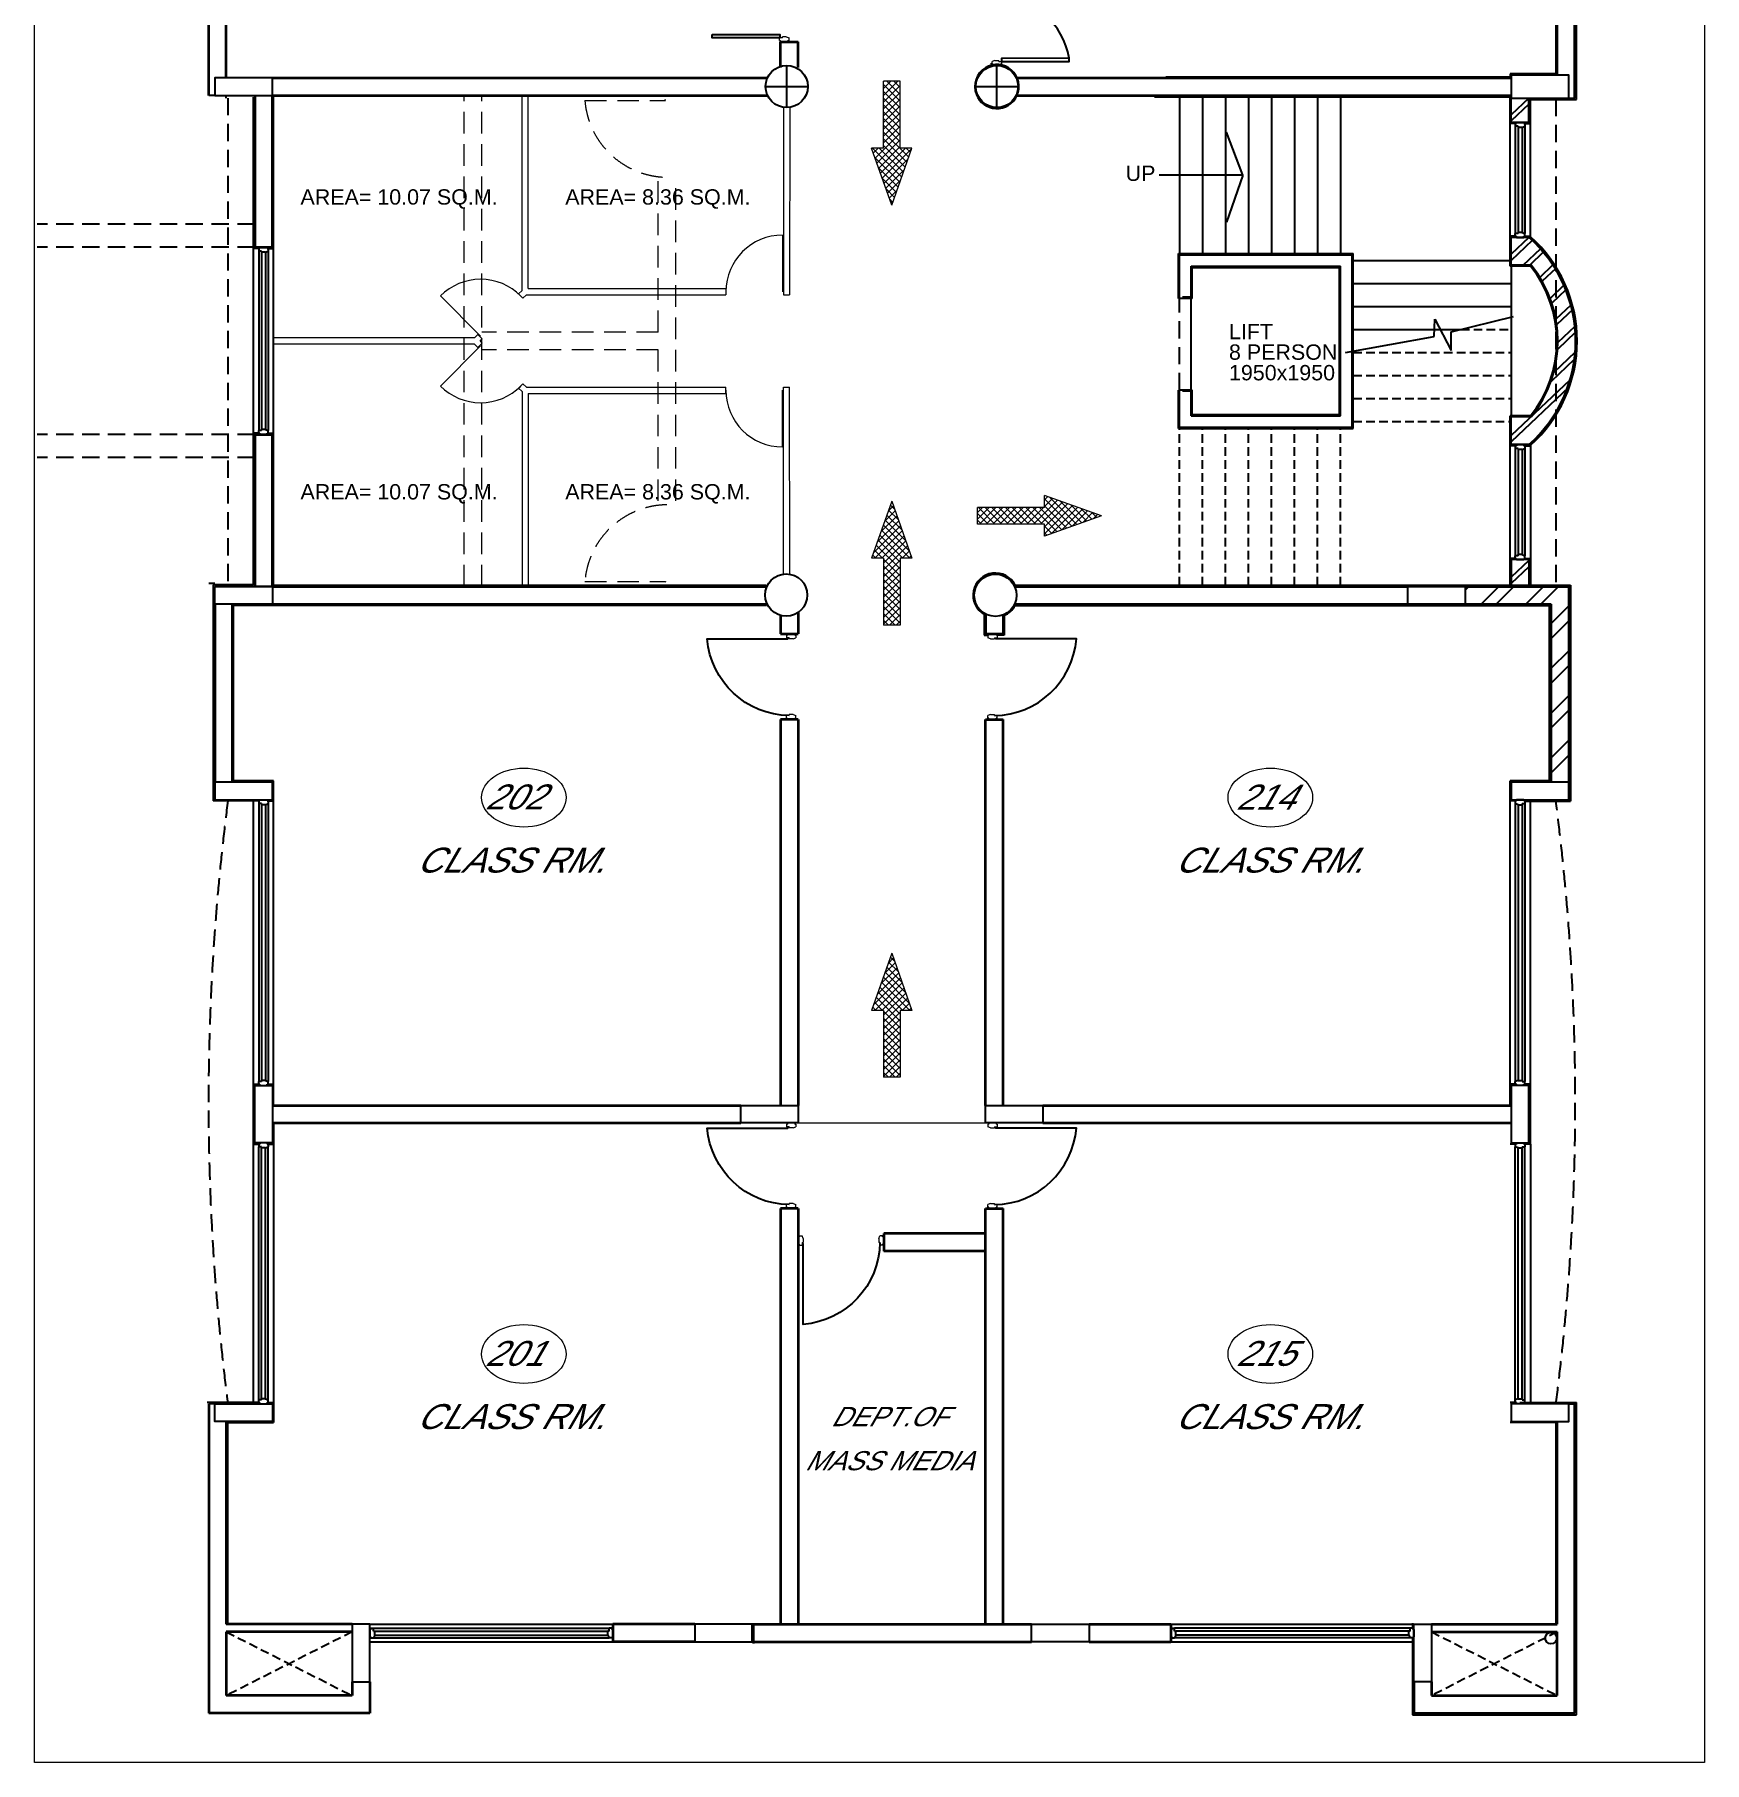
# Model space of a CAD drawing. Extents: x 681461 to 1380439, y -183990 to 19328.
# Drawn here: x 732249 to 754016, y -183990 to -161462 of the extents above; entities that cross this region are included whole.
import ezdxf
from ezdxf.enums import TextEntityAlignment as Align

# ---------------------------------------------------------------- set-up
doc = ezdxf.new("R2010")
doc.units = 0
doc.header["$LTSCALE"] = 900
doc.header["$MEASUREMENT"] = 0
doc.linetypes.add('HIDDEN', pattern=[0.375, 0.25, -0.125])
doc.linetypes.add('HIDDEN2', pattern=[0.1875, 0.125, -0.0625])
for name, color, linetype in [('1', 7, 'CONTINUOUS'), ('CL', 8, 'CONTINUOUS'), ('DIM', 5, 'CONTINUOUS'), ('door', 163, 'CONTINUOUS'), ('FUR', 2, 'CONTINUOUS'), ('MISC', 7, 'CONTINUOUS'), ('PLA', 9, 'CONTINUOUS'), ('TEXT', 2, 'CONTINUOUS'), ('WALL', 1, 'CONTINUOUS'), ('win', 4, 'CONTINUOUS')]:
    doc.layers.add(name, color=color, linetype=linetype)
doc.layers.add('COL', color=6, linetype='CONTINUOUS', lineweight=25)
doc.styles.add('ROMANS', font='arial.ttf')
pattern_1 = [(45, (36632.13, 5841.05), (-44.194174, 44.194174), []), (135, (36632.13, 5841.05), (-44.194174, -44.194174), [])]

# ---------------------------------------------------------------- blocks, each defined once
blk = doc.blocks.new('REDFRAME')
at = {"layer": '1', "linetype": 'ByBlock', "lineweight": 13}
for p, q in [((-95, 0), (-95, -15)), ((-95, 0), (0, 0)), ((0, 0), (0, -15)), ((-110, -15), (-110, -50)), ((-110, -15), (-95, -15)), ((-110, -15), (-110, -50)), ((-72, -50), (-110, -50)), ((-72, -50), (-72, -65)), ((-22, -65), (-72, -65)), ((-22, -65), (15, -50)), ((0, -15), (15, -15)), ((15, -15), (15, -50))]:
    blk.add_line(p, q, dxfattribs=at)

msp = doc.modelspace()

# ---------------------------------------------------------------- hatches: boundary and pattern name
at = {"layer": 'CL', "ltscale": 1.25}
h = msp.add_hatch(dxfattribs=at)
h.set_pattern_fill('ANSI32', color=256, scale=1100, angle=180, style=0)
h.set_pattern_definition([(225, (624128.7, -115216.28), (291.6815, -291.6815), []), (225, (623934.26, -115216.28), (291.6815, -291.6815), [])])
h.paths.add_polyline_path([(752248.1, -168657.7), (751461, -168657.7), (750898.1, -168657.7), (750898.1, -168887.7), (752018.1, -168887.7), (752018.1, -171207.9), (752248.1, -171207.9)])
at = {"layer": 'door', "linetype": 'ByBlock', "lineweight": 13, "ltscale": 1.25}
h = msp.add_hatch(dxfattribs=at)
h.set_pattern_fill('ANSI37', color=3, scale=500)
h.set_pattern_definition(pattern_1)
h.paths.add_polyline_path([(743531.1, -162942.1), (743531.1, -162071.1), (743315.1, -162071.1), (743315.1, -162942.1), (743160.1, -162942.1), (743423.1, -163687.1), (743686.1, -162942.1)])
h = msp.add_hatch(dxfattribs=at)
h.set_pattern_fill('ANSI37', color=3, scale=500)
h.set_pattern_definition(pattern_1)
h.paths.add_polyline_path([(743531.1, -168290), (743686.1, -168290), (743423.1, -167545), (743160.1, -168290), (743315.1, -168290), (743315.1, -169161), (743531.1, -169161)])
h = msp.add_hatch(dxfattribs=at)
h.set_pattern_fill('ANSI37', color=3, scale=500, angle=-90)
h.set_pattern_definition([(315, (919542.64, 539054.05), (44.194174, 44.194174), []), (45, (919542.64, 539054.05), (-44.194174, 44.194174), [])])
h.paths.add_polyline_path([(745411.6, -167845), (745411.6, -168000), (746156.6, -167737), (745411.6, -167474), (745411.6, -167629), (744540.6, -167629), (744540.6, -167845)])
h = msp.add_hatch(dxfattribs=at)
h.set_pattern_fill('ANSI37', color=3, scale=500)
h.set_pattern_definition([(45, (36632.13, -53.95), (-44.194174, 44.194174), []), (135, (36632.13, -53.95), (-44.194174, -44.194174), [])])
h.paths.add_polyline_path([(743531.1, -174185), (743686.1, -174185), (743423.1, -173440), (743160.1, -174185), (743315.1, -174185), (743315.1, -175056), (743531.1, -175056)])

# ---------------------------------------------------------------- linework, layer by layer
at = {"layer": '1', "color": 1, "lineweight": 9, "ltscale": 1.25}
for p, q in [((738603.1, -164798.1), (738603.1, -162257.7)), ((738683.1, -164774.7), (738683.1, -162257.7)), ((742013.1, -162414.7), (742010.7, -164774.7)), ((742093.1, -162414.8), (742090.6, -164854.7)), ((741998.7, -164076.7), (741998.7, -164814.7)), ((737538.3, -164870.5), (738062.3, -165394.5)), ((738558.5, -164842.8), (738603.1, -164798.1)), ((738558.5, -164842.8), (738615.1, -164899.3)), ((738615.1, -164899.3), (738659.7, -164854.7)), ((738659.7, -164854.7), (741260.7, -164854.7)), ((738683.1, -164774.7), (741260.7, -164774.7)), ((741260.7, -164774.7), (741260.7, -164854.7)), ((742010.7, -164774.7), (742010.7, -164854.7)), ((742010.7, -164854.7), (742090.6, -164854.8)), ((737983.5, -165417.7), (735363.1, -165417.7)), ((737983.5, -165497.7), (735363.1, -165497.7)), ((737538.3, -166044.9), (738062.3, -165520.9)), ((737983.5, -165417.7), (738028.2, -165373.1)), ((737983.5, -165497.7), (738028.2, -165542.4)), ((738028.2, -165373.1), (738084.7, -165429.7)), ((738028.2, -165542.4), (738084.7, -165485.8)), ((738056.7, -165457.7), (738084.7, -165429.7)), ((738056.7, -165457.7), (738084.7, -165485.8)), ((738558.5, -166072.7), (738615.1, -166016.1)), ((738615.1, -166016.1), (738659.7, -166060.8)), ((738558.5, -166072.7), (738603.1, -166117.3)), ((738603.1, -166117.3), (738603.1, -168657.7)), ((738603.1, -166170.5), (738603.1, -168657.7)), ((738659.7, -166060.8), (741260.7, -166060.8)), ((738683.1, -166140.8), (738683.1, -168657.7)), ((738683.1, -166140.8), (741260.7, -166140.8)), ((738683.1, -166203.6), (738683.1, -168657.7)), ((741260.7, -166140.8), (741260.7, -166060.8)), ((741998.7, -166838.8), (741998.7, -166100.8)), ((742010.7, -166060.8), (742090.6, -166060.7)), ((742010.7, -166140.8), (742010.7, -166060.8)), ((742013.1, -168500.8), (742010.7, -166140.8)), ((742093.1, -168500.7), (742090.6, -166060.8))]:
    msp.add_line(p, q, dxfattribs=at)
for centre, radius, start, end in [((741998.7, -164814.7), 738, 90, 180), ((738062.3, -165394.5), 741, 44.94533, 135), ((738062.3, -165520.9), 741, 225, 315.05467), ((741998.7, -166100.8), 738, 180, 270)]:
    msp.add_arc(centre, radius, start, end, dxfattribs=at)
at = {"layer": 'COL'}
for points in [[(734598.1, -168657.7), (735348.1, -168657.7), (735348.1, -168887.7), (734598.1, -168887.7)], [(734598.1, -171437.9), (735348.1, -171437.9), (735348.1, -171207.9), (734598.1, -171207.9)], [(751498.1, -171437.9), (752248.1, -171437.9), (752248.1, -171207.9), (751498.1, -171207.9)], [(751728.1, -175912.9), (751728.1, -175162.9), (751498.1, -175162.9), (751498.1, -175912.9)], [(736618.1, -182937.9), (736618.1, -182187.9), (736388.1, -182187.9), (736388.1, -182937.9)], [(740854.6, -182187.9), (740854.6, -182417.9), (741604.6, -182417.9), (741604.6, -182187.9)], [(745994.6, -182187.9), (745994.6, -182417.9), (745244.6, -182417.9), (745244.6, -182187.9)], [(750228.1, -182187.7), (750458.1, -182187.7), (750458.1, -182939.7), (750228.1, -182939.7)]]:
    msp.add_lwpolyline(points, close=True, dxfattribs=at)
at = {"layer": 'COL', "ltscale": 500}
msp.add_lwpolyline([(750148.1, -168658.2), (750898.1, -168658.2), (750898.1, -168887.7), (750148.1, -168887.7)], close=True, dxfattribs=at)
at = {"layer": 'COL', "color": 6, "ltscale": 500}
for points in [[(735118.1, -175162.9), (735348.1, -175162.9), (735348.1, -175912.9), (735118.1, -175912.9)], [(741453.1, -175422.9), (742203.1, -175422.9), (742203.1, -175652.9), (741453.1, -175652.9)], [(744643.1, -175422.9), (745393.1, -175422.9), (745393.1, -175652.9), (744643.1, -175652.9)]]:
    msp.add_lwpolyline(points, close=True, dxfattribs=at)
at = {"layer": 'COL'}
for centre in [(742046.5, -168769.7), (744773.5, -168772.9)]:
    msp.add_circle(centre, 275, dxfattribs=at)
at = {"layer": 'DIM', "ltscale": 500}
msp.add_circle((752015.4, -182368.9), 75, dxfattribs=at)
at = {"layer": 'door', "color": 7, "lineweight": 35, "ltscale": 1.25}
for p, q in [((734518.1, -162257.7), (734518.1, -159474.7)), ((752327.7, -162289.7), (752327.7, -159474.7)), ((734748.1, -162027.7), (734748.1, -159704.7)), ((752097.7, -161989.7), (752097.7, -159704.7)), ((741973.1, -161555.3), (742203.1, -161555.3)), ((741973.1, -161889.9), (741973.1, -161555.3)), ((742203.1, -161889.9), (742203.1, -161555.3)), ((735348.1, -162027.7), (741802, -162027.7)), ((745057.1, -162027.7), (751498.1, -162027.7)), ((735118.1, -162257.7), (735118.1, -164234.7)), ((735348.1, -162257.7), (741804.7, -162257.7)), ((735348.1, -164234.7), (735348.1, -162257.7)), ((745054.5, -162257.7), (751498.1, -162257.7)), ((735118.1, -164234.7), (735348.1, -164234.7)), ((735118.1, -166674.7), (735118.1, -168657.7)), ((735118.1, -166674.7), (735348.1, -166674.7)), ((735348.1, -168657.7), (735348.1, -166674.7)), ((735348.1, -168657.7), (741795.3, -168657.7)), ((745023.2, -168657.7), (750148.1, -168657.7)), ((750898.1, -168657.7), (751498.1, -168657.7)), ((751461, -168657.7), (752248.1, -168657.7)), ((752248.1, -168657.7), (752248.1, -171207.9)), ((734598.1, -168887.7), (734598.1, -171207.9)), ((734828.1, -171207.9), (734828.1, -168887.7)), ((735348.1, -168887.7), (741798.1, -168887.7)), ((745023.4, -168887.7), (750148.1, -168887.7)), ((750898.1, -168887.7), (752018.1, -168887.7)), ((752018.1, -171207.9), (752018.1, -168887.7)), ((741973.1, -169034.8), (741973.1, -169276.7)), ((742203.1, -168995.8), (742203.1, -169276.7)), ((744643.1, -169015.1), (744643.1, -169276.7)), ((744873.1, -169029.2), (744873.1, -169276.7)), ((741973.1, -169276.7), (742203.1, -169276.7)), ((744643.1, -169276.7), (744873.1, -169276.7)), ((741973.1, -170391.4), (741973.1, -175422.9)), ((742203.1, -170391.4), (741973.1, -170391.4)), ((742203.1, -170391.4), (742203.1, -175422.9)), ((744643.1, -175422.9), (744643.1, -170391.4)), ((744643.1, -170391.4), (744873.1, -170391.4)), ((744873.1, -175422.9), (744873.1, -170391.4)), ((735348.1, -175422.9), (741453.1, -175422.9)), ((745393.1, -175422.9), (751498.1, -175422.9)), ((735348.1, -175652.9), (741453.1, -175652.9)), ((745393.1, -175652.9), (751498.1, -175652.9)), ((741973.1, -176767.6), (741973.1, -182186.9)), ((742203.1, -176767.6), (741973.1, -176767.6)), ((742203.1, -176767.6), (742203.1, -182186.9)), ((744643.1, -182186.9), (744643.1, -176767.6)), ((744643.1, -176767.6), (744873.1, -176767.6)), ((744873.1, -182186.9), (744873.1, -176767.6)), ((744643.1, -177092.9), (743317.8, -177092.9)), ((743317.8, -177092.9), (743317.8, -177322.9)), ((744643.1, -177322.9), (743317.8, -177322.9)), ((734518.1, -179312.9), (734518.1, -183347.9)), ((752328.1, -183347.9), (752328.1, -179312.9)), ((734748.1, -179542.9), (734748.1, -182187.9)), ((752098.1, -182187.9), (752098.1, -179542.9)), ((736388.1, -182187.9), (734748.1, -182187.9)), ((739788.1, -182187.9), (739788.1, -182417.9)), ((740854.6, -182187.9), (739788.1, -182187.9)), ((741604.6, -182187.9), (745244.6, -182187.9)), ((745994.6, -182187.9), (747058.1, -182187.8)), ((747058.1, -182187.8), (747058.1, -182417.9)), ((750458.1, -182187.9), (752098.1, -182187.9)), ((734748.1, -182287.9), (734748.1, -183117.9)), ((736388.1, -182287.9), (734748.1, -182287.9)), ((740854.6, -182417.9), (739788.1, -182417.9)), ((741604.6, -182417.9), (745244.6, -182417.9)), ((745994.6, -182417.7), (747058.1, -182417.7)), ((750458.1, -182287.9), (752098.1, -182287.9)), ((752098.1, -183117.9), (752098.1, -182287.9)), ((736388.1, -183117.9), (734748.1, -183117.9)), ((736388.1, -182937.9), (736388.1, -183117.9)), ((736618.1, -182937.9), (736618.1, -183347.9)), ((750228.1, -182939.7), (750228.1, -183347.9)), ((750458.1, -182939.7), (750458.1, -183117.9)), ((750458.1, -183117.9), (752098.1, -183117.9)), ((736618.1, -183347.9), (734518.1, -183347.9)), ((750228.1, -183347.9), (752328.1, -183347.9))]:
    msp.add_line(p, q, dxfattribs=at)
at = {"layer": 'door', "color": 4, "linetype": 'ByBlock', "ltscale": 1.25}
for p, q in [((742053.1, -162414.7), (742053.1, -161864.7)), ((744793.1, -162414.7), (744793.1, -161864.7)), ((741778.1, -162139.7), (742328.1, -162139.7)), ((744518.1, -162139.7), (745068.1, -162139.7))]:
    msp.add_line(p, q, dxfattribs=at)
at = {"layer": 'door', "color": 3, "linetype": 'ByBlock', "lineweight": 13, "ltscale": 1.25}
for p, q in [((743315.1, -162942.1), (743315.1, -162071.1)), ((743531.1, -162071.1), (743315.1, -162071.1)), ((743531.1, -162942.1), (743531.1, -162071.1)), ((743423.1, -163687.1), (743160.1, -162942.1)), ((743315.1, -162942.1), (743160.1, -162942.1)), ((743423.1, -163687.1), (743686.1, -162942.1)), ((743686.1, -162942.1), (743531.1, -162942.1)), ((743423.1, -167545), (743160.1, -168290)), ((743423.1, -167545), (743686.1, -168290)), ((746156.6, -167737), (745411.6, -167474)), ((745411.6, -167629), (745411.6, -167474)), ((745411.6, -167629), (744540.6, -167629)), ((744540.6, -167845), (744540.6, -167629)), ((746156.6, -167737), (745411.6, -168000)), ((745411.6, -167845), (744540.6, -167845)), ((745411.6, -168000), (745411.6, -167845)), ((743315.1, -168290), (743160.1, -168290)), ((743315.1, -168290), (743315.1, -169161)), ((743686.1, -168290), (743531.1, -168290)), ((743531.1, -168290), (743531.1, -169161)), ((743531.1, -169161), (743315.1, -169161)), ((743423.1, -173440), (743160.1, -174185)), ((743423.1, -173440), (743686.1, -174185)), ((743315.1, -174185), (743160.1, -174185)), ((743315.1, -174185), (743315.1, -175056)), ((743686.1, -174185), (743531.1, -174185)), ((743531.1, -174185), (743531.1, -175056)), ((743531.1, -175056), (743315.1, -175056)), ((742203.1, -175652.9), (744643.1, -175652.9))]:
    msp.add_line(p, q, dxfattribs=at)
at = {"layer": 'door', "color": 252, "linetype": 'HIDDEN', "lineweight": 5, "ltscale": 1.25}
for p, q in [((737848.1, -168657.7), (737848.1, -162257.7)), ((738078.1, -168657.7), (738078.1, -162257.7)), ((740378.1, -165342.7), (740378.1, -163372.4)), ((740608.1, -167543.1), (740608.1, -163372.4)), ((740378.1, -165342.7), (738078.1, -165342.7)), ((740378.1, -165572.7), (738078.1, -165572.7)), ((740378.1, -167543.1), (740378.1, -165572.7))]:
    msp.add_line(p, q, dxfattribs=at)
at = {"layer": 'door', "color": 222, "linetype": 'ByBlock', "lineweight": 13, "ltscale": 1.25}
msp.add_lwpolyline([(732248.6, -120785.9), (754015.6, -120785.9), (754015.6, -183990), (732248.6, -183990)], close=True, dxfattribs=at)
at = {"layer": 'door', "color": 252, "linetype": 'HIDDEN', "lineweight": 5, "ltscale": 1.25}
for points in [[(740489.1, -163322.4, -0.3865048), (739422, -162323.5), (739424.3, -162323.5)], [(740489.1, -167593.1, 0.3865048), (739422, -168591.9), (739424.3, -168591.9)]]:
    msp.add_lwpolyline(points, format="xyb", dxfattribs=at)
for points in [[(739424.3, -162323.5), (740470.8, -162323.5), (740470.1, -162307.7)], [(739424.3, -168591.9), (740470.8, -168591.9), (740470.1, -168607.7)]]:
    msp.add_lwpolyline(points, dxfattribs=at)
at = {"layer": 'door', "color": 4, "linetype": 'ByBlock', "lineweight": 9, "ltscale": 1.25}
for centre in [(738626.6, -171410), (748357.6, -171410), (738626.6, -178665), (748357.6, -178665)]:
    msp.add_ellipse(centre, major_axis=(-551, 0), ratio=0.6969147, dxfattribs=at)
at = {"layer": 'FUR', "color": 2}
for p, q in [((750494, -165400.4), (750499.3, -165171.6)), ((750499.3, -165171.6), (750712.6, -165581.8)), ((750712.6, -165338.7), (751524.9, -165139.4)), ((750712.6, -165581.8), (750712.6, -165338.7)), ((749336.9, -165609.6), (750494, -165400.4))]:
    msp.add_line(p, q, dxfattribs=at)
at = {"layer": 'MISC', "color": 1, "linetype": 'HIDDEN2'}
for p, q in [((750838.8, -165307.7), (751498.1, -165307.7)), ((749438.1, -165607.7), (751498.1, -165607.7)), ((749438.1, -165907.7), (751498.1, -165907.7)), ((749438.1, -166207.7), (751498.1, -166207.7)), ((747173.1, -168642.7), (747173.1, -166597.7)), ((747473.1, -168642.7), (747473.1, -166597.7)), ((747773.1, -168642.7), (747773.1, -166597.7)), ((748073.1, -168642.7), (748073.1, -166597.7)), ((748373.1, -168642.7), (748373.1, -166597.7)), ((748673.1, -168642.7), (748673.1, -166597.7)), ((748973.1, -168642.7), (748973.1, -166597.7)), ((749273.1, -168642.7), (749273.1, -166597.7)), ((749438.1, -166507.7), (751483.1, -166507.7))]:
    msp.add_line(p, q, dxfattribs=at)
at = {"layer": 'PLA'}
for p, q in [((734578.1, -168637.7), (734578.1, -171452.9)), ((735098.1, -168637.7), (734578.1, -168637.7)), ((735363.1, -168642.7), (741785.8, -168642.7)), ((734843.1, -168902.7), (741788.8, -168902.7)), ((734843.1, -171192.9), (734843.1, -168902.7)), ((744628.1, -169023.9), (744628.1, -169291.7)), ((744888.1, -169036.1), (744888.1, -169291.7)), ((744628.1, -169291.7), (744673.1, -169291.7)), ((744888.1, -169291.7), (744798.1, -169291.7)), ((735363.1, -175407.9), (735363.1, -171192.9)), ((735170.6, -171452.9), (734578.1, -171452.9)), ((735098.1, -171452.9), (735098.1, -175147.9)), ((735295.6, -171452.9), (735363.1, -171452.9)), ((735098.1, -175147.9), (735170.6, -175147.9)), ((735295.6, -175147.9), (735363.1, -175147.9)), ((735363.1, -175667.9), (735363.1, -179297.9)), ((735098.1, -175927.9), (735098.1, -179297.9)), ((751748.1, -175927.9), (751748.1, -179297.9))]:
    msp.add_line(p, q, dxfattribs=at)
at = {"layer": 'PLA', "linetype": 'ByBlock'}
for p, q in [((745032.6, -168642.7), (752268.1, -168642.7)), ((752268.1, -168642.7), (752268.1, -171457.9)), ((745028.5, -168907.7), (751998.1, -168907.7)), ((751998.1, -171192.9), (751998.1, -168907.7)), ((751483.1, -175407.9), (751483.1, -171192.9)), ((751998.1, -171192.9), (751483.1, -171192.9)), ((751550.6, -171452.9), (751483.1, -171452.9)), ((751675.6, -171457.9), (752268.1, -171457.9)), ((751748.1, -175927.9), (751748.1, -171457.9)), ((751550.6, -175147.9), (751483.1, -175147.9)), ((751748.1, -175147.9), (751675.6, -175147.9)), ((751608.1, -179297.9), (752348.1, -179297.9)), ((752348.1, -183367.9), (752348.1, -179297.9)), ((752083.1, -179557.9), (751483.1, -179557.9)), ((752083.1, -182172.7), (752083.1, -179557.9)), ((750208.1, -183367.9), (752348.1, -183367.9))]:
    msp.add_line(p, q, dxfattribs=at)
at = {"layer": 'PLA', "color": 8, "linetype": 'ByBlock'}
for p, q in [((735098.1, -175147.9), (735098.1, -175927.9)), ((735098.1, -175927.9), (735170.6, -175927.9)), ((735295.6, -175927.9), (735363.1, -175927.9)), ((751550.6, -175927.9), (751483.1, -175927.9)), ((751748.1, -175927.9), (751675.6, -175927.9))]:
    msp.add_line(p, q, dxfattribs=at)
at = {"layer": 'PLA', "color": 8}
msp.add_line((735363.1, -175927.9), (735363.1, -175667.9), dxfattribs=at)
at = {"layer": 'PLA', "color": 6, "ltscale": 500}
for points in [[(734598.1, -179312.9), (735348.1, -179312.9), (735348.1, -179542.9), (734598.1, -179542.9)], [(752248.1, -179312.9), (751498.1, -179312.9), (751498.1, -179542.9), (752248.1, -179542.9)]]:
    msp.add_lwpolyline(points, close=True, dxfattribs=at)
at = {"layer": 'PLA', "linetype": 'ByBlock'}
msp.add_arc((744773.5, -168772.9), 290, 26.68161, 239.92592, dxfattribs=at)
at = {"layer": 'PLA'}
msp.add_arc((744773.5, -168769.7), 290, 293.29294, 331.58461, dxfattribs=at)
at = {"layer": 'WALL', "color": 8, "linetype": 'ByBlock'}
for p, q in [((752347.7, -162309.7), (752347.7, -159459.7)), ((744730.6, -161849.7), (744710.6, -161849.7)), ((751483.1, -161974.7), (751483.1, -162012.7)), ((746848.1, -162272.7), (751483.1, -162272.7)), ((751483.1, -164482.7), (751483.1, -162272.7)), ((751728.1, -162289.7), (751498.1, -162507.8)), ((751728.1, -162370.6), (751498.1, -162588.7)), ((751748.1, -164098.7), (751748.1, -162309.7)), ((751748.1, -162309.7), (752347.7, -162309.7)), ((751550.6, -162622.7), (751483.1, -162622.7)), ((751675.6, -162622.7), (751748.1, -162622.7)), ((751550.6, -162657.7), (751550.6, -164057.7)), ((751588.6, -162672.7), (751588.6, -164042.7)), ((751638.6, -162672.7), (751638.6, -164042.7)), ((751675.6, -162657.7), (751675.6, -164057.7)), ((751550.6, -164092.7), (751483.1, -164092.7)), ((751728.1, -164107.7), (751498.1, -164325.8)), ((751771.6, -164147.4), (751498.1, -164406.7)), ((751675.6, -164092.7), (751748.1, -164092.7)), ((735170.6, -164249.7), (735098.1, -164249.7)), ((735170.6, -164284.7), (735170.6, -166624.7)), ((735208.6, -164299.7), (735208.6, -166609.7)), ((735258.6, -164299.7), (735258.6, -166609.7)), ((735295.6, -164249.7), (735363.1, -164249.7)), ((735295.6, -164284.7), (735295.6, -166624.7)), ((751878.1, -164254.7), (751648.1, -164472.8)), ((751915.5, -164300.2), (751738.8, -164467.7)), ((751748.3, -164482.7), (751483.1, -164482.7)), ((752041.1, -164466.7), (751870, -164628.9)), ((752078.5, -164512.2), (751901.8, -164679.7)), ((752185, -164731.4), (752004.8, -164902.2)), ((752208.1, -164790.4), (752026.3, -164962.8)), ((752275.6, -164988.9), (752080.4, -165174)), ((752298.7, -165047.9), (752091.6, -165244.2)), ((752332.7, -165345.3), (752102.6, -165563.4)), ((752327.6, -165269.3), (752106, -165479.3)), ((752315.7, -165699.3), (752015.6, -165983.8)), ((752330.2, -165604.7), (752051.5, -165868.9)), ((752262.9, -165966.7), (751498.1, -166691.6)), ((752248.4, -166061.3), (751498.1, -166772.5)), ((751483.1, -168642.7), (751483.1, -166432.7)), ((751755.5, -166432.7), (751483.1, -166432.7)), ((735170.6, -166659.7), (735098.1, -166659.7)), ((735295.6, -166659.7), (735363.1, -166659.7)), ((751550.6, -166822.7), (751483.1, -166822.7)), ((751550.6, -166857.7), (751550.6, -168257.7)), ((751588.6, -166872.7), (751588.6, -168242.7)), ((751638.6, -166872.7), (751638.6, -168242.7)), ((751675.6, -166822.7), (751748.1, -166822.7)), ((751675.6, -166857.7), (751675.6, -168257.7)), ((751748.1, -166816.7), (751748.1, -168638.2)), ((751550.6, -168292.7), (751483.1, -168292.7)), ((751728.1, -168320.6), (751498.1, -168538.7)), ((751728.1, -168401.5), (751498.1, -168619.6)), ((751675.6, -168292.7), (751748.1, -168292.7)), ((751550.6, -171487.9), (751550.6, -175112.9)), ((751587.6, -171502.9), (751587.6, -175097.9)), ((751637.6, -171502.9), (751637.6, -175098)), ((751675.6, -171487.9), (751675.6, -175112.8)), ((735098.1, -177492.5), (735098.1, -177492.5)), ((751748.1, -177492.5), (751748.1, -177492.5)), ((736618.1, -182187.9), (739788.1, -182187.9)), ((736668.1, -182240.4), (739738.1, -182240.4)), ((741619.6, -182172.9), (741619.6, -182437.9)), ((747058.1, -182187.8), (750228.1, -182187.7)), ((750178.1, -182240.4), (747108.1, -182240.4)), ((736618.1, -182417.9), (739788.1, -182417.9)), ((736668.1, -182365.4), (739738.1, -182365.4)), ((736683.1, -182278.4), (739723.1, -182278.4)), ((736683.1, -182328.4), (739723.1, -182328.4)), ((747058.1, -182417.8), (750228.1, -182417.7)), ((750178.1, -182365.4), (747108.1, -182365.4)), ((750163.1, -182278.4), (747123.1, -182278.4)), ((750163.1, -182328.4), (747123.1, -182328.4)), ((750208.1, -182437.7), (750208.1, -183367.9))]:
    msp.add_line(p, q, dxfattribs=at)
at = {"layer": 'WALL', "color": 8}
for p, q in [((752082.7, -161974.7), (752082.7, -159719.7)), ((746993.1, -162012.7), (751483.1, -162012.7)), ((752082.7, -161974.7), (751483.1, -161974.7)), ((735098.1, -162277.7), (735098.1, -168637.7)), ((735363.1, -168642.7), (735363.1, -162272.7)), ((747158.1, -164317.7), (749438.1, -164317.7)), ((747158.1, -164901.8), (747158.1, -164317.7)), ((749438.1, -166597.7), (749438.1, -164317.7)), ((747338.1, -164497.7), (749258.1, -164497.7)), ((747338.1, -164901.8), (747338.1, -164497.7)), ((749258.1, -166417.7), (749258.1, -164497.7)), ((747338.1, -164901.8), (747158.1, -164901.8)), ((747158.1, -166597.7), (747158.1, -166098.4)), ((747338.1, -166098.4), (747158.1, -166098.4)), ((747338.1, -166417.7), (747338.1, -166098.4)), ((747338.1, -166417.7), (749258.1, -166417.7)), ((747158.1, -166597.7), (749438.1, -166597.7)), ((735098.1, -168637.7), (734578.1, -168637.7)), ((735363.1, -171192.9), (734843.1, -171192.9)), ((735170.6, -179297.9), (734498.1, -179297.9)), ((735295.6, -179297.9), (735363.1, -179297.9)), ((735363.1, -179297.9), (735363.1, -179557.9)), ((751550.6, -179297.9), (751483.1, -179297.9)), ((734763.1, -179557.9), (735363.1, -179557.9)), ((734763.1, -179557.9), (734763.1, -182172.9)), ((750213.1, -182240.4), (750213.1, -182172.9)), ((750208.1, -182365.4), (750208.1, -182437.9))]:
    msp.add_line(p, q, dxfattribs=at)
at = {"layer": 'WALL'}
for p, q in [((734598.1, -162257.7), (734518.1, -162257.7)), ((751498.1, -162607.7), (751498.1, -162289.7)), ((751728.1, -162607.7), (751728.1, -162289.7)), ((752248.1, -162289.7), (752327.7, -162289.7)), ((751728.1, -162607.7), (751498.1, -162607.7)), ((751498.1, -164467.7), (751498.1, -164107.7)), ((751728.1, -164107.7), (751498.1, -164107.7)), ((751755.5, -164467.7), (751498.1, -164467.7)), ((751498.1, -164482.7), (751498.1, -166432.7)), ((747323.1, -166098.4), (747323.1, -164886.8)), ((751498.1, -166807.7), (751498.1, -166447.7)), ((751755.5, -166447.7), (751498.1, -166447.7)), ((751728.1, -166807.7), (751498.1, -166807.7)), ((735118.1, -168364.7), (735118.1, -168657.7)), ((735348.1, -168657.7), (735348.1, -168364.7)), ((751728.1, -168307.7), (751498.1, -168307.7)), ((751498.1, -168307.7), (751498.1, -168658.2)), ((751728.1, -168307.7), (751728.1, -168658.2)), ((734598.1, -179312.9), (734518.1, -179312.9)), ((752248.1, -179312.9), (752328.1, -179312.9))]:
    msp.add_line(p, q, dxfattribs=at)
at = {"layer": 'WALL', "color": 5, "linetype": 'HIDDEN'}
for p, q in [((734748.1, -162289.7), (734748.1, -162257.7)), ((734768.1, -162289.7), (734768.1, -168616.4)), ((734768.1, -162289.7), (734768.1, -168616.4)), ((752077.7, -162302.6), (752077.7, -168616.4)), ((734598.1, -168619.7), (734518.1, -168619.7))]:
    msp.add_line(p, q, dxfattribs=at)
at = {"layer": 'WALL', "color": 1}
for p, q in [((747173.1, -162257.7), (747173.1, -164317.7)), ((747473.1, -162257.7), (747473.1, -164317.7)), ((747773.1, -162257.7), (747773.1, -164317.7)), ((748073.1, -162257.7), (748073.1, -164317.7)), ((748373.1, -162257.7), (748373.1, -164317.7)), ((748673.1, -162257.7), (748673.1, -164317.7)), ((748973.1, -162257.7), (748973.1, -164317.7)), ((749273.1, -162257.7), (749273.1, -164317.7)), ((749438.1, -164407.7), (751483.1, -164407.7)), ((749438.1, -164707.7), (751498.1, -164707.7)), ((749438.1, -165007.7), (751498.1, -165007.7)), ((749438.1, -165307.7), (750838.8, -165307.7))]:
    msp.add_line(p, q, dxfattribs=at)
at = {"layer": 'WALL', "color": 1, "linetype": 'ByBlock'}
for p, q in [((751550.6, -162622.7), (751565.6, -162622.7)), ((751550.6, -162622.7), (751550.6, -162657.7)), ((751550.6, -162622.7), (751550.6, -162657.7)), ((751565.6, -162607.7), (751660.6, -162607.7)), ((751565.6, -162607.7), (751565.6, -162622.7)), ((751660.6, -162607.7), (751660.6, -162622.7)), ((751660.6, -162622.7), (751675.6, -162622.7)), ((751675.6, -162622.7), (751675.6, -162657.7)), ((751588.6, -162657.7), (751550.6, -162657.7)), ((751588.6, -162657.7), (751588.6, -162672.7)), ((751638.6, -162672.7), (751588.6, -162672.7)), ((751638.6, -162672.7), (751675.6, -162657.7)), ((751588.6, -164057.7), (751550.6, -164057.7)), ((751550.6, -164092.7), (751550.6, -164057.7)), ((751550.6, -164092.7), (751550.6, -164057.7)), ((751550.6, -164092.7), (751565.6, -164092.7)), ((751565.6, -164107.7), (751565.6, -164092.7)), ((751565.6, -164107.7), (751660.6, -164107.7)), ((751638.6, -164042.7), (751588.6, -164042.7)), ((751588.6, -164057.7), (751588.6, -164042.7)), ((751638.6, -164042.7), (751675.6, -164057.7)), ((751660.6, -164107.7), (751660.6, -164092.7)), ((751660.6, -164092.7), (751675.6, -164092.7)), ((751675.6, -164092.7), (751675.6, -164057.7)), ((735170.6, -164249.7), (735185.6, -164249.7)), ((735170.6, -164249.7), (735170.6, -164284.7)), ((735170.6, -164249.7), (735170.6, -164284.7)), ((735208.6, -164284.7), (735170.6, -164284.7)), ((735185.6, -164234.7), (735280.6, -164234.7)), ((735185.6, -164234.7), (735185.6, -164249.7)), ((735208.6, -164284.7), (735208.6, -164299.7)), ((735258.6, -164299.7), (735208.6, -164299.7)), ((735258.6, -164299.7), (735295.6, -164284.7)), ((735280.6, -164234.7), (735280.6, -164249.7)), ((735280.6, -164249.7), (735295.6, -164249.7)), ((735295.6, -164249.7), (735295.6, -164284.7)), ((735170.6, -166659.7), (735170.6, -166624.7)), ((735170.6, -166659.7), (735170.6, -166624.7)), ((735208.6, -166624.7), (735170.6, -166624.7)), ((735170.6, -166659.7), (735185.6, -166659.7)), ((735185.6, -166674.7), (735185.6, -166659.7)), ((735185.6, -166674.7), (735280.6, -166674.7)), ((735208.6, -166624.7), (735208.6, -166609.7)), ((735258.6, -166609.7), (735208.6, -166609.7)), ((735258.6, -166609.7), (735295.6, -166624.7)), ((735280.6, -166659.7), (735295.6, -166659.7)), ((735280.6, -166674.7), (735280.6, -166659.7)), ((735295.6, -166659.7), (735295.6, -166624.7)), ((751550.6, -166822.7), (751565.6, -166822.7)), ((751550.6, -166822.7), (751550.6, -166857.7)), ((751550.6, -166822.7), (751550.6, -166857.7)), ((751588.6, -166857.7), (751550.6, -166857.7)), ((751565.6, -166807.7), (751660.6, -166807.7)), ((751565.6, -166807.7), (751565.6, -166822.7)), ((751588.6, -166857.7), (751588.6, -166872.7)), ((751638.6, -166872.7), (751588.6, -166872.7)), ((751638.6, -166872.7), (751675.6, -166857.7)), ((751660.6, -166807.7), (751660.6, -166822.7)), ((751660.6, -166822.7), (751675.6, -166822.7)), ((751675.6, -166822.7), (751675.6, -166857.7)), ((751550.6, -168292.7), (751550.6, -168257.7)), ((751550.6, -168292.7), (751550.6, -168257.7)), ((751588.6, -168257.7), (751550.6, -168257.7)), ((751588.6, -168257.7), (751588.6, -168242.7)), ((751638.6, -168242.7), (751588.6, -168242.7)), ((751638.6, -168242.7), (751675.6, -168257.7)), ((751675.6, -168292.7), (751675.6, -168257.7)), ((751550.6, -168292.7), (751565.6, -168292.7)), ((751565.6, -168307.7), (751565.6, -168292.7)), ((751565.6, -168307.7), (751660.6, -168307.7)), ((751660.6, -168292.7), (751675.6, -168292.7)), ((751660.6, -168307.7), (751660.6, -168292.7)), ((735170.6, -171452.9), (735170.6, -171487.9)), ((735170.6, -171452.9), (735170.6, -171487.9)), ((735170.6, -171452.9), (735185.6, -171452.9)), ((735208.6, -171487.9), (735170.6, -171487.9)), ((735185.6, -171437.9), (735280.6, -171437.9)), ((735185.6, -171437.9), (735185.6, -171452.9)), ((735208.6, -171487.9), (735208.6, -171502.9)), ((735258.6, -171502.9), (735208.6, -171502.9)), ((735258.6, -171502.9), (735295.6, -171487.9)), ((735280.6, -171437.9), (735280.6, -171452.9)), ((735280.6, -171452.9), (735295.6, -171452.9)), ((735295.6, -171452.9), (735295.6, -171487.9)), ((751565.6, -171452.9), (751550.6, -171452.9)), ((751550.6, -171452.9), (751550.6, -171487.9)), ((751587.6, -171502.9), (751550.6, -171487.9)), ((751565.6, -171437.9), (751565.6, -171452.9)), ((751660.6, -171437.9), (751565.6, -171437.9)), ((751587.6, -171502.9), (751637.6, -171502.9)), ((751637.6, -171487.9), (751637.6, -171502.9)), ((751637.6, -171487.9), (751675.6, -171487.9)), ((751660.6, -171437.9), (751660.6, -171452.9)), ((751675.6, -171452.9), (751660.6, -171452.9)), ((751675.6, -171452.9), (751675.6, -171487.9)), ((751675.6, -171452.9), (751675.6, -171487.9)), ((735208.6, -175112.9), (735170.6, -175112.9)), ((735170.6, -175147.9), (735170.6, -175112.9)), ((735170.6, -175147.9), (735170.6, -175112.9)), ((735170.6, -175147.9), (735185.6, -175147.9)), ((735185.6, -175162.9), (735185.6, -175147.9)), ((735185.6, -175162.9), (735280.6, -175162.9)), ((735258.6, -175097.9), (735208.6, -175097.9)), ((735208.6, -175112.9), (735208.6, -175097.9)), ((735258.6, -175097.9), (735295.6, -175112.9)), ((735280.6, -175147.9), (735295.6, -175147.9)), ((735280.6, -175162.9), (735280.6, -175147.9)), ((735295.6, -175147.9), (735295.6, -175112.9)), ((751587.6, -175097.9), (751550.6, -175112.9)), ((751550.6, -175147.9), (751550.6, -175112.9)), ((751565.6, -175147.9), (751550.6, -175147.9)), ((751565.6, -175162.9), (751565.6, -175147.9)), ((751660.6, -175162.9), (751565.6, -175162.9)), ((751587.6, -175097.9), (751637.6, -175097.9)), ((751637.6, -175112.9), (751637.6, -175097.9)), ((751637.6, -175112.9), (751675.6, -175112.9)), ((751675.6, -175147.9), (751660.6, -175147.9)), ((751660.6, -175162.9), (751660.6, -175147.9)), ((751675.6, -175147.9), (751675.6, -175112.9)), ((751675.6, -175147.9), (751675.6, -175112.9)), ((735170.6, -175927.9), (735170.6, -175962.9)), ((735170.6, -175927.9), (735185.6, -175927.9)), ((735170.6, -175927.9), (735170.6, -175962.9)), ((735185.6, -175912.9), (735185.6, -175927.9)), ((735280.6, -175912.9), (735280.6, -175927.9)), ((735280.6, -175927.9), (735295.6, -175927.9)), ((735295.6, -175927.9), (735295.6, -175962.9)), ((751565.6, -175927.9), (751550.6, -175927.9)), ((751550.6, -175927.9), (751550.6, -175962.9)), ((751565.6, -175912.9), (751565.6, -175927.9)), ((751660.6, -175912.9), (751660.6, -175927.9)), ((751675.6, -175927.9), (751660.6, -175927.9)), ((751675.6, -175927.9), (751675.6, -175962.9)), ((751675.6, -175927.9), (751675.6, -175962.9)), ((735208.6, -175962.9), (735170.6, -175962.9)), ((735208.6, -175962.9), (735208.6, -175977.9)), ((735258.6, -175977.9), (735208.6, -175977.9)), ((735258.6, -175977.9), (735295.6, -175962.9)), ((751587.6, -175977.9), (751550.6, -175962.9)), ((751587.6, -175977.9), (751637.6, -175977.9)), ((751637.6, -175962.9), (751675.6, -175962.9)), ((751637.6, -175962.9), (751637.6, -175977.9)), ((735208.6, -179262.9), (735170.6, -179262.9)), ((735170.6, -179297.9), (735170.6, -179262.9)), ((735170.6, -179297.9), (735170.6, -179262.9)), ((735170.6, -179297.9), (735185.6, -179297.9)), ((735185.6, -179312.9), (735185.6, -179297.9)), ((735185.6, -179312.9), (735280.6, -179312.9)), ((735208.6, -179262.9), (735208.6, -179247.9)), ((735258.6, -179247.9), (735208.6, -179247.9)), ((735258.6, -179247.9), (735295.6, -179262.9)), ((735280.6, -179297.9), (735295.6, -179297.9)), ((735280.6, -179312.9), (735280.6, -179297.9)), ((735295.6, -179297.9), (735295.6, -179262.9)), ((751587.6, -179247.9), (751550.6, -179262.9)), ((751550.6, -179297.9), (751550.6, -179262.9)), ((751565.6, -179297.9), (751550.6, -179297.9)), ((751565.6, -179312.9), (751565.6, -179297.9)), ((751660.6, -179312.9), (751565.6, -179312.9)), ((751587.6, -179247.9), (751637.6, -179247.9)), ((751637.6, -179262.9), (751637.6, -179247.9)), ((751637.6, -179262.9), (751675.6, -179262.9)), ((751660.6, -179312.9), (751660.6, -179297.9)), ((751675.6, -179297.9), (751660.6, -179297.9)), ((751675.6, -179297.9), (751675.6, -179262.9)), ((751675.6, -179297.9), (751675.6, -179262.9)), ((736633.1, -182240.4), (736668.1, -182240.4)), ((736633.1, -182240.4), (736633.1, -182255.4)), ((736633.1, -182240.4), (736668.1, -182240.4)), ((736668.1, -182278.4), (736668.1, -182240.4)), ((739773.1, -182240.4), (739738.1, -182240.4)), ((739773.1, -182240.4), (739738.1, -182240.4)), ((739738.1, -182278.4), (739738.1, -182240.4)), ((739773.1, -182240.4), (739773.1, -182255.4)), ((747073.1, -182240.4), (747073.1, -182255.4)), ((747073.1, -182240.4), (747108.1, -182240.4)), ((747073.1, -182240.4), (747108.1, -182240.4)), ((747108.1, -182278.4), (747108.1, -182240.4)), ((750213.1, -182240.4), (750178.1, -182240.4)), ((750213.1, -182240.4), (750178.1, -182240.4)), ((750178.1, -182278.4), (750178.1, -182240.4)), ((750213.1, -182240.4), (750213.1, -182255.4)), ((736618.1, -182255.4), (736618.1, -182350.4)), ((736618.1, -182255.4), (736633.1, -182255.4)), ((736618.1, -182350.4), (736633.1, -182350.4)), ((736633.1, -182350.4), (736633.1, -182365.4)), ((736633.1, -182365.4), (736668.1, -182365.4)), ((736668.1, -182278.4), (736683.1, -182278.4)), ((736683.1, -182328.4), (736668.1, -182365.4)), ((736683.1, -182328.4), (736683.1, -182278.4)), ((739723.1, -182328.4), (739723.1, -182278.4)), ((739738.1, -182278.4), (739723.1, -182278.4)), ((739723.1, -182328.4), (739738.1, -182365.4)), ((739773.1, -182365.4), (739738.1, -182365.4)), ((739788.1, -182255.4), (739773.1, -182255.4)), ((739773.1, -182350.4), (739773.1, -182365.4)), ((739788.1, -182350.4), (739773.1, -182350.4)), ((739788.1, -182255.4), (739788.1, -182350.4)), ((747058.1, -182255.4), (747058.1, -182350.4)), ((747058.1, -182255.4), (747073.1, -182255.4)), ((747058.1, -182350.4), (747073.1, -182350.4)), ((747073.1, -182350.4), (747073.1, -182365.4)), ((747073.1, -182365.4), (747108.1, -182365.4)), ((747108.1, -182278.4), (747123.1, -182278.4)), ((747123.1, -182328.4), (747108.1, -182365.4)), ((747123.1, -182328.4), (747123.1, -182278.4)), ((750178.1, -182278.4), (750163.1, -182278.4)), ((750163.1, -182328.4), (750163.1, -182278.4)), ((750163.1, -182328.4), (750178.1, -182365.4)), ((750213.1, -182365.4), (750178.1, -182365.4)), ((750228.1, -182255.4), (750213.1, -182255.4)), ((750228.1, -182350.4), (750213.1, -182350.4)), ((750213.1, -182350.4), (750213.1, -182365.4)), ((750228.1, -182255.4), (750228.1, -182350.4))]:
    msp.add_line(p, q, dxfattribs=at)
at = {"layer": 'WALL', "color": 2}
for q in [(747786.5, -162735.2), (746906.8, -163295.2), (747786.5, -163907.9)]:
    msp.add_line((747998.1, -163295.2), q, dxfattribs=at)
at = {"layer": 'WALL', "color": 1, "linetype": 'HIDDEN'}
for p, q in [((735118.1, -163934.7), (732283.5, -163934.7)), ((735118.1, -164234.7), (732283.5, -164234.7)), ((735118.1, -166674.7), (732283.5, -166674.7)), ((735118.1, -166974.7), (732283.5, -166974.7))]:
    msp.add_line(p, q, dxfattribs=at)
at = {"layer": 'WALL', "color": 6}
for p, q in [((747173.1, -164332.7), (749423.1, -164332.7)), ((747173.1, -164886.8), (747173.1, -164332.7)), ((749423.1, -166582.7), (749423.1, -164332.7)), ((747323.1, -164482.7), (749273.1, -164482.7)), ((747323.1, -164886.8), (747323.1, -164482.7)), ((749273.1, -166432.7), (749273.1, -164482.7)), ((747173.1, -166582.7), (747173.1, -166113.4)), ((747323.1, -166432.7), (747323.1, -166113.4)), ((747323.1, -166432.7), (749273.1, -166432.7)), ((747173.1, -166582.7), (749423.1, -166582.7)), ((735348.1, -168657.7), (734598.1, -168657.7))]:
    msp.add_line(p, q, dxfattribs=at)
at = {"layer": 'WALL', "color": 14, "linetype": 'HIDDEN'}
msp.add_line((747173.1, -166098.4), (747173.1, -164886.8), dxfattribs=at)
at = {"layer": 'WALL', "color": 6, "linetype": 'HIDDEN2'}
for p, q in [((747323.1, -164886.8), (747173.1, -164886.8)), ((747323.1, -166113.4), (747173.1, -166113.4))]:
    msp.add_line(p, q, dxfattribs=at)
at = {"layer": 'WALL', "color": 9, "linetype": 'HIDDEN2'}
for p, q in [((736388.1, -182287.9), (734748.1, -183117.9)), ((734748.1, -182287.9), (736388.1, -183117.9)), ((750458.1, -182287.9), (752098.1, -183117.9)), ((752098.1, -182287.9), (750458.1, -183117.9))]:
    msp.add_line(p, q, dxfattribs=at)
at = {"layer": 'WALL', "color": 8, "linetype": 'ByBlock'}
for points in [[(741082.3, -161462.3), (741961.5, -161463.5), (741961.5, -161504.1), (741082.3, -161502.9)], [(745733.4, -161771.8), (744854.2, -161773), (744854.2, -161813.6), (745733.4, -161812.4)]]:
    msp.add_lwpolyline(points, close=True, dxfattribs=at)
at = {"layer": 'WALL', "color": 6}
for points in [[(735348.1, -162257.7), (735348.1, -162027.7), (734598.1, -162027.7), (734598.1, -162257.7)], [(751498.1, -162289.7), (752248.1, -162289.7), (752248.1, -161989.7), (751498.1, -161989.7)]]:
    msp.add_lwpolyline(points, close=True, dxfattribs=at)
at = {"layer": 'WALL', "color": 8, "linetype": 'ByBlock'}
for points in [[(742084.1, -170341.4, -0.3865048), (741017, -169342.5), (741019.3, -169342.5)], [(744762.1, -170341.4, 0.3865048), (745829.3, -169342.5), (745826.9, -169342.5)], [(742084.1, -176717.6, -0.3865048), (741017, -175718.7), (741019.3, -175718.7)], [(744762.1, -176717.6, 0.3865048), (745829.3, -175718.7), (745826.9, -175718.7)], [(743267.8, -177211.9, -0.3865048), (742268.9, -178279.1), (742268.9, -178276.7)]]:
    msp.add_lwpolyline(points, format="xyb", dxfattribs=at)
for points in [[(741019.3, -169342.5), (742065.8, -169342.5), (742065.1, -169326.7)], [(745826.9, -169342.5), (744780.4, -169342.5), (744781.1, -169326.7)], [(741019.3, -175718.7), (742065.8, -175718.7), (742065.1, -175702.9)], [(745826.9, -175718.7), (744780.4, -175718.7), (744781.1, -175702.9)], [(742268.9, -178276.7), (742268.9, -177230.2), (742253.1, -177230.9)]]:
    msp.add_lwpolyline(points, dxfattribs=at)
at = {"layer": 'WALL', "color": 6}
for centre in [(742053.1, -162139.7), (744793.1, -162139.7)]:
    msp.add_circle(centre, 275, dxfattribs=at)
at = {"layer": 'WALL', "color": 8, "linetype": 'ByBlock'}
for centre, radius, start, end in [((744783.7, -161926.7), 962.3, 9.26222, 87.97048), ((750533.6, -165457.7), 1822.6, 311.78817, 48.21183), ((750533.6, -165457.7), 1557.6, 320.98541, 38.75199)]:
    msp.add_arc(centre, radius, start, end, dxfattribs=at)
at = {"layer": 'WALL', "color": 8}
for start, end in [(121.5363, 201.36957), (335.7037, 121.5363), (201.36957, 266.85893), (266.85893, 335.7037)]:
    msp.add_arc((744793.1, -162139.7), 286.8, start, end, dxfattribs=at)
at = {"layer": 'WALL'}
for radius, start, end in [(1802.6, 311.50436, 48.49564), (1572.6, 320.98541, 39.01459)]:
    msp.add_arc((750533.6, -165457.7), radius, start, end, dxfattribs=at)
at = {"layer": 'WALL', "color": 5, "linetype": 'HIDDEN'}
for centre, start, end in [((765211.5, -175382.6), 172.64484, 187.35516), ((721636.5, -175387.6), 352.64484, 7.35516)]:
    msp.add_arc(centre, 30695.9, start, end, dxfattribs=at)
at = {"layer": 'win', "color": 8, "linetype": 'ByBlock'}
for p, q in [((735170.6, -171487.9), (735170.6, -175112.9)), ((735208.6, -171502.9), (735208.6, -175112.9)), ((735258.6, -171502.9), (735258.6, -175097.9)), ((735295.6, -171452.9), (735295.6, -175112.9)), ((735170.6, -179262.9), (735170.6, -175962.9)), ((735208.6, -179247.9), (735208.6, -175977.9)), ((735258.6, -179247.9), (735258.6, -175977.9)), ((735295.6, -179263.9), (735295.6, -175962.9)), ((751550.6, -179263.9), (751550.6, -175962.9)), ((751587.6, -179247.9), (751587.6, -175977.9)), ((751637.6, -179247.9), (751637.6, -175977.9)), ((751675.6, -179262.9), (751675.6, -175962.9))]:
    msp.add_line(p, q, dxfattribs=at)

# ---------------------------------------------------------------- block references
at = {"layer": 'door', "linetype": 'ByBlock'}
for p in [(742158.1, -169276.7), (742158.1, -175652.9)]:
    msp.add_blockref('REDFRAME', p, dxfattribs=at)
at = {"layer": 'door', "linetype": 'ByBlock', "xscale": -1}
for p in [(744688.1, -169276.7), (744688.1, -175652.9)]:
    msp.add_blockref('REDFRAME', p, dxfattribs=at)
for p, rotation in [((742158.1, -170391.4), 180), ((742158.1, -176767.6), 180), ((743317.8, -177137.9), 270)]:
    msp.add_blockref('REDFRAME', p, dxfattribs=dict(at, rotation=rotation))
at = {"layer": 'door', "linetype": 'ByBlock'}
for p, rotation in [((744688.1, -170391.4), 180), ((744688.1, -176767.6), 180), ((742203.1, -177137.9), 90)]:
    msp.add_blockref('REDFRAME', p, dxfattribs=dict(at, rotation=rotation))
at = {"layer": 'WALL', "xscale": -1, "rotation": 180}
msp.add_blockref('REDFRAME', (742068.1, -161555.3), dxfattribs=at)
at = {"layer": 'WALL', "color": 8, "linetype": 'ByBlock', "rotation": 180}
msp.add_blockref('REDFRAME', (744745.6, -161864.7), dxfattribs=at)

# ---------------------------------------------------------------- texts
at = {"layer": 'COL', "color": 2, "style": 'ROMANS'}
msp.add_text('UP', height=200, dxfattribs=at).set_placement((746665.2, -163272.4), align=Align.MIDDLE)
at = {"layer": 'COL', "color": 3, "style": 'ROMANS'}
for s, p in [('AREA= 10.07 SQ.M.', (735714.9, -163679.5)), ('AREA= 8.36 SQ.M.', (739166.4, -163679.5)), ('1950x1950', (747817.9, -165970.5)), ('AREA= 10.07 SQ.M.', (735714.9, -167523.5)), ('AREA= 8.36 SQ.M.', (739166.4, -167523.5))]:
    msp.add_text(s, height=200, dxfattribs=at).set_placement(p)
at = {"layer": 'COL', "color": 7, "style": 'ROMANS'}
for s, p in [('LIFT', (747817.9, -165434)), ('8 PERSON', (747817.9, -165702.3))]:
    msp.add_text(s, height=200, dxfattribs=at).set_placement(p)
at = {"layer": 'TEXT', "color": 4, "style": 'ROMANS', "oblique": 30}
for s, p in [('202', (738494.2, -171401.7)), ('214', (748284.2, -171401.7)), ('201', (738494.2, -178656.7)), ('215', (748284.2, -178656.7))]:
    msp.add_text(s, height=325, dxfattribs=at).set_placement(p, align=Align.MIDDLE)
at = {"layer": 'TEXT', "color": 0, "style": 'ROMANS', "oblique": 30}
for s, height, p in [('CLASS RM.', 325, (738444.2, -172225.7)), ('CLASS RM.', 325, (748330.2, -172225.7)), ('CLASS RM.', 325, (738444.2, -179480.7)), ('CLASS RM.', 325, (748330.2, -179480.7)), ('DEPT.OF', 250, (743382.2, -179480.7)), ('MASS MEDIA', 250, (743382.2, -180055.7))]:
    msp.add_text(s, height=height, dxfattribs=at).set_placement(p, align=Align.MIDDLE)

doc.saveas('drawing.dxf')
